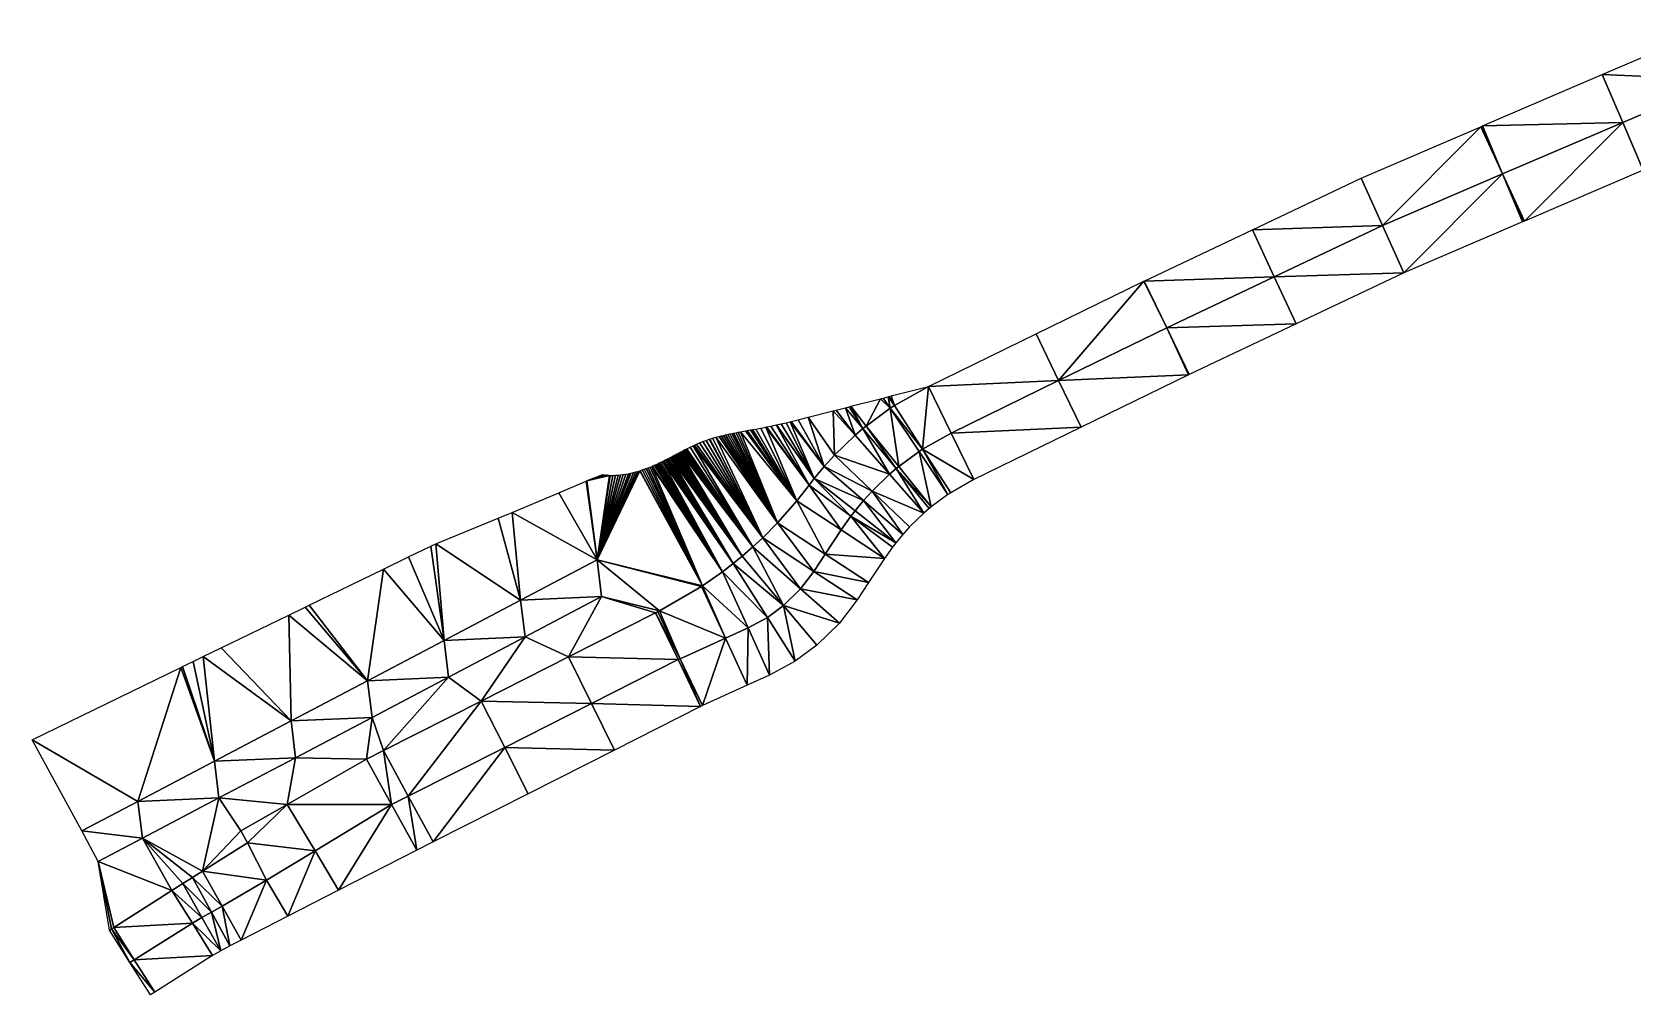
# Model space of a CAD drawing. Header units: millimetres. Extents: x 236046 to 236475, y 140480 to 140633.
# Drawn here: x 236046.35 to 236083.38, y 140585.41 to 140607.68 of the extents above; entities that cross this region are included whole.
import ezdxf

# ---------------------------------------------------------------- set-up
doc = ezdxf.new("R2010")
doc.units = ezdxf.units.MM
doc.layers.add('pas de calque', color=7, linetype='Continuous')

msp = doc.modelspace()

# ---------------------------------------------------------------- linework, layer by layer
at = {"layer": 'pas de calque'}
for points in [[(236085.44, 140606.577, 74.317), (236082.669, 140606.694, 74.295), (236084.966, 140607.68, 74.299), (236085.44, 140606.577, 74.317)], [(236083.142, 140605.591, 74.313), (236079.902, 140605.507, 74.291), (236082.669, 140606.694, 74.295), (236083.142, 140605.591, 74.313)], [(236082.669, 140606.694, 74.295), (236085.44, 140606.577, 74.317), (236083.142, 140605.591, 74.313), (236082.669, 140606.694, 74.295)], [(236085.44, 140606.577, 74.317), (236083.615, 140604.488, 74.331), (236083.142, 140605.591, 74.313), (236085.44, 140606.577, 74.317)], [(236080.363, 140604.399, 74.309), (236079.902, 140605.507, 74.291), (236083.142, 140605.591, 74.313), (236080.363, 140604.399, 74.309)], [(236080.868, 140603.31, 74.327), (236080.363, 140604.399, 74.309), (236083.142, 140605.591, 74.313), (236080.868, 140603.31, 74.327)], [(236080.868, 140603.31, 74.327), (236083.142, 140605.591, 74.313), (236083.615, 140604.488, 74.331), (236080.868, 140603.31, 74.327)], [(236077.584, 140603.206, 74.304), (236077.09, 140604.3, 74.286), (236079.857, 140605.488, 74.291), (236077.584, 140603.206, 74.304)], [(236079.857, 140605.488, 74.291), (236080.363, 140604.399, 74.309), (236077.584, 140603.206, 74.304), (236079.857, 140605.488, 74.291)], [(236079.857, 140605.488, 74.291), (236079.879, 140605.497, 74.291), (236080.363, 140604.399, 74.309), (236079.857, 140605.488, 74.291)], [(236079.879, 140605.497, 74.291), (236079.902, 140605.507, 74.291), (236080.363, 140604.399, 74.309), (236079.879, 140605.497, 74.291)], [(236077.584, 140603.206, 74.304), (236074.576, 140603.108, 74.282), (236077.09, 140604.3, 74.286), (236077.584, 140603.206, 74.304)], [(236080.363, 140604.399, 74.309), (236078.077, 140602.113, 74.322), (236077.584, 140603.206, 74.304), (236080.363, 140604.399, 74.309)], [(236078.077, 140602.113, 74.322), (236080.363, 140604.399, 74.309), (236080.824, 140603.291, 74.327), (236078.077, 140602.113, 74.322)], [(236080.363, 140604.399, 74.309), (236080.868, 140603.31, 74.327), (236080.846, 140603.301, 74.327), (236080.363, 140604.399, 74.309)], [(236080.824, 140603.291, 74.327), (236080.363, 140604.399, 74.309), (236080.846, 140603.301, 74.327), (236080.824, 140603.291, 74.327)], [(236074.576, 140603.108, 74.282), (236075.083, 140602.021, 74.3), (236072.074, 140601.922, 74.278), (236074.576, 140603.108, 74.282)], [(236074.576, 140603.108, 74.282), (236077.584, 140603.206, 74.304), (236075.083, 140602.021, 74.3), (236074.576, 140603.108, 74.282)], [(236078.077, 140602.113, 74.322), (236075.083, 140602.021, 74.3), (236077.584, 140603.206, 74.304), (236078.077, 140602.113, 74.322)], [(236069.573, 140600.701, 74.273), (236072.062, 140601.916, 74.278), (236070.096, 140599.621, 74.291), (236069.573, 140600.701, 74.273)], [(236072.062, 140601.916, 74.278), (236072.594, 140600.84, 74.296), (236070.096, 140599.621, 74.291), (236072.062, 140601.916, 74.278)], [(236072.594, 140600.84, 74.296), (236072.062, 140601.916, 74.278), (236072.074, 140601.922, 74.278), (236072.594, 140600.84, 74.296)], [(236072.594, 140600.84, 74.296), (236072.074, 140601.922, 74.278), (236075.083, 140602.021, 74.3), (236072.594, 140600.84, 74.296)], [(236075.083, 140602.021, 74.3), (236075.59, 140600.933, 74.318), (236072.594, 140600.84, 74.296), (236075.083, 140602.021, 74.3)], [(236075.59, 140600.933, 74.318), (236075.083, 140602.021, 74.3), (236078.077, 140602.113, 74.322), (236075.59, 140600.933, 74.318)], [(236073.102, 140599.753, 74.314), (236070.096, 140599.621, 74.291), (236072.594, 140600.84, 74.296), (236073.102, 140599.753, 74.314)], [(236075.59, 140600.933, 74.318), (236073.114, 140599.759, 74.314), (236072.594, 140600.84, 74.296), (236075.59, 140600.933, 74.318)], [(236073.102, 140599.753, 74.314), (236072.594, 140600.84, 74.296), (236073.114, 140599.759, 74.314), (236073.102, 140599.753, 74.314)], [(236070.096, 140599.621, 74.291), (236067.084, 140599.486, 74.269), (236069.573, 140600.701, 74.273), (236070.096, 140599.621, 74.291)], [(236070.619, 140598.541, 74.309), (236070.096, 140599.621, 74.291), (236073.102, 140599.753, 74.314), (236070.619, 140598.541, 74.309)], [(236066.221, 140599.265, 74.263), (236067.084, 140599.486, 74.269), (236066.298, 140599.043, 74.268), (236066.221, 140599.265, 74.263)], [(236066.948, 140598.035, 74.286), (236066.298, 140599.043, 74.268), (236067.084, 140599.486, 74.269), (236066.948, 140598.035, 74.286)], [(236066.948, 140598.035, 74.286), (236067.084, 140599.486, 74.269), (236067.61, 140598.408, 74.287), (236066.948, 140598.035, 74.286)], [(236067.084, 140599.486, 74.269), (236070.096, 140599.621, 74.291), (236067.61, 140598.408, 74.287), (236067.084, 140599.486, 74.269)], [(236067.61, 140598.408, 74.287), (236070.096, 140599.621, 74.291), (236070.619, 140598.541, 74.309), (236067.61, 140598.408, 74.287)], [(236064.953, 140598.939, 74.252), (236065.393, 140598.359, 74.266), (236064.883, 140598.921, 74.251), (236064.953, 140598.939, 74.252)], [(236065.166, 140598.994, 74.254), (236065.393, 140598.359, 74.266), (236064.953, 140598.939, 74.252), (236065.166, 140598.994, 74.254)], [(236065.254, 140599.016, 74.255), (236065.57, 140598.51, 74.267), (236065.166, 140598.994, 74.254), (236065.254, 140599.016, 74.255)], [(236065.393, 140598.359, 74.266), (236065.166, 140598.994, 74.254), (236065.57, 140598.51, 74.267), (236065.393, 140598.359, 74.266)], [(236065.57, 140598.51, 74.267), (236065.254, 140599.016, 74.255), (236065.289, 140599.025, 74.255), (236065.57, 140598.51, 74.267)], [(236065.974, 140599.201, 74.261), (236065.642, 140598.569, 74.267), (236065.289, 140599.025, 74.255), (236065.974, 140599.201, 74.261)], [(236065.642, 140598.569, 74.267), (236065.57, 140598.51, 74.267), (236065.289, 140599.025, 74.255), (236065.642, 140598.569, 74.267)], [(236065.974, 140599.201, 74.261), (236066.201, 140598.98, 74.268), (236065.642, 140598.569, 74.267), (236065.974, 140599.201, 74.261)], [(236066.201, 140598.98, 74.268), (236066.396, 140597.636, 74.285), (236065.642, 140598.569, 74.267), (236066.201, 140598.98, 74.268)], [(236066.201, 140598.98, 74.268), (236065.974, 140599.201, 74.261), (236066.036, 140599.217, 74.262), (236066.201, 140598.98, 74.268)], [(236066.036, 140599.217, 74.262), (236066.15, 140599.246, 74.263), (236066.201, 140598.98, 74.268), (236066.036, 140599.217, 74.262)], [(236066.171, 140599.252, 74.263), (236066.298, 140599.043, 74.268), (236066.15, 140599.246, 74.263), (236066.171, 140599.252, 74.263)], [(236066.201, 140598.98, 74.268), (236066.15, 140599.246, 74.263), (236066.298, 140599.043, 74.268), (236066.201, 140598.98, 74.268)], [(236066.221, 140599.265, 74.263), (236066.298, 140599.043, 74.268), (236066.171, 140599.252, 74.263), (236066.221, 140599.265, 74.263)], [(236066.201, 140598.98, 74.268), (236066.298, 140599.043, 74.268), (236066.948, 140598.035, 74.286), (236066.201, 140598.98, 74.268)], [(236066.866, 140597.981, 74.286), (236066.201, 140598.98, 74.268), (236066.948, 140598.035, 74.286), (236066.866, 140597.981, 74.286)], [(236066.396, 140597.636, 74.285), (236066.201, 140598.98, 74.268), (236066.866, 140597.981, 74.286), (236066.396, 140597.636, 74.285)], [(236063.442, 140598.57, 74.234), (236064.328, 140597.205, 74.264), (236063.339, 140598.549, 74.233), (236063.442, 140598.57, 74.234)], [(236063.559, 140598.595, 74.236), (236064.328, 140597.205, 74.264), (236063.442, 140598.57, 74.234), (236063.559, 140598.595, 74.236)], [(236063.568, 140598.597, 74.236), (236064.442, 140597.353, 74.264), (236063.559, 140598.595, 74.236), (236063.568, 140598.597, 74.236)], [(236063.559, 140598.595, 74.236), (236064.442, 140597.353, 74.264), (236064.328, 140597.205, 74.264), (236063.559, 140598.595, 74.236)], [(236063.677, 140598.62, 74.237), (236064.442, 140597.353, 74.264), (236063.568, 140598.597, 74.236), (236063.677, 140598.62, 74.237)], [(236063.794, 140598.645, 74.239), (236064.442, 140597.353, 74.264), (236063.677, 140598.62, 74.237), (236063.794, 140598.645, 74.239)], [(236063.794, 140598.645, 74.239), (236063.884, 140598.666, 74.24), (236064.442, 140597.353, 74.264), (236063.794, 140598.645, 74.239)], [(236063.911, 140598.672, 74.24), (236064.676, 140597.636, 74.265), (236063.884, 140598.666, 74.24), (236063.911, 140598.672, 74.24)], [(236063.884, 140598.666, 74.24), (236064.676, 140597.636, 74.265), (236064.442, 140597.353, 74.264), (236063.884, 140598.666, 74.24)], [(236064.069, 140598.712, 74.242), (236064.676, 140597.636, 74.265), (236063.911, 140598.672, 74.24), (236064.069, 140598.712, 74.242)], [(236064.304, 140598.773, 74.245), (236064.676, 140597.636, 74.265), (236064.069, 140598.712, 74.242), (236064.304, 140598.773, 74.245)], [(236064.304, 140598.773, 74.245), (236064.883, 140598.921, 74.251), (236064.91, 140597.894, 74.265), (236064.304, 140598.773, 74.245)], [(236064.676, 140597.636, 74.265), (236064.304, 140598.773, 74.245), (236064.91, 140597.894, 74.265), (236064.676, 140597.636, 74.265)], [(236065.393, 140598.359, 74.266), (236064.91, 140597.894, 74.265), (236064.883, 140598.921, 74.251), (236065.393, 140598.359, 74.266)], [(236065.642, 140598.569, 74.267), (236066.335, 140597.586, 74.285), (236065.57, 140598.51, 74.267), (236065.642, 140598.569, 74.267)], [(236066.335, 140597.586, 74.285), (236065.642, 140598.569, 74.267), (236066.396, 140597.636, 74.285), (236066.335, 140597.586, 74.285)], [(236063.251, 140595.986, 74.259), (236061.791, 140598.179, 74.21), (236061.865, 140598.209, 74.211), (236063.251, 140595.986, 74.259)], [(236061.94, 140598.236, 74.212), (236063.251, 140595.986, 74.259), (236061.865, 140598.209, 74.211), (236061.94, 140598.236, 74.212)], [(236061.94, 140598.236, 74.212), (236062.016, 140598.263, 74.213), (236063.251, 140595.986, 74.259), (236061.94, 140598.236, 74.212)], [(236062.016, 140598.263, 74.213), (236062.029, 140598.267, 74.213), (236063.251, 140595.986, 74.259), (236062.016, 140598.263, 74.213)], [(236062.092, 140598.287, 74.214), (236063.251, 140595.986, 74.259), (236062.029, 140598.267, 74.213), (236062.092, 140598.287, 74.214)], [(236063.251, 140595.986, 74.259), (236062.092, 140598.287, 74.214), (236062.169, 140598.309, 74.215), (236063.251, 140595.986, 74.259)], [(236063.595, 140596.332, 74.261), (236062.169, 140598.309, 74.215), (236062.246, 140598.33, 74.217), (236063.595, 140596.332, 74.261)], [(236063.595, 140596.332, 74.261), (236063.251, 140595.986, 74.259), (236062.169, 140598.309, 74.215), (236063.595, 140596.332, 74.261)], [(236062.246, 140598.33, 74.217), (236062.247, 140598.331, 74.217), (236063.595, 140596.332, 74.261), (236062.246, 140598.33, 74.217)], [(236062.294, 140598.342, 74.217), (236063.595, 140596.332, 74.261), (236062.247, 140598.331, 74.217), (236062.294, 140598.342, 74.217)], [(236063.595, 140596.332, 74.261), (236062.294, 140598.342, 74.217), (236062.343, 140598.353, 74.218), (236063.595, 140596.332, 74.261)], [(236062.343, 140598.353, 74.218), (236062.392, 140598.365, 74.219), (236063.595, 140596.332, 74.261), (236062.343, 140598.353, 74.218)], [(236062.392, 140598.365, 74.219), (236062.441, 140598.375, 74.219), (236063.595, 140596.332, 74.261), (236062.392, 140598.365, 74.219)], [(236063.595, 140596.332, 74.261), (236062.441, 140598.375, 74.219), (236062.49, 140598.386, 74.22), (236063.595, 140596.332, 74.261)], [(236062.538, 140598.396, 74.221), (236063.595, 140596.332, 74.261), (236062.49, 140598.386, 74.22), (236062.538, 140598.396, 74.221)], [(236062.538, 140598.396, 74.221), (236062.578, 140598.405, 74.221), (236063.595, 140596.332, 74.261), (236062.538, 140598.396, 74.221)], [(236062.578, 140598.405, 74.221), (236062.587, 140598.407, 74.222), (236063.595, 140596.332, 74.261), (236062.578, 140598.405, 74.221)], [(236062.636, 140598.416, 74.222), (236063.595, 140596.332, 74.261), (236062.587, 140598.407, 74.222), (236062.636, 140598.416, 74.222)], [(236063.595, 140596.332, 74.261), (236062.636, 140598.416, 74.222), (236062.685, 140598.426, 74.223), (236063.595, 140596.332, 74.261)], [(236063.595, 140596.332, 74.261), (236062.685, 140598.426, 74.223), (236062.735, 140598.435, 74.224), (236063.595, 140596.332, 74.261)], [(236062.74, 140598.436, 74.224), (236063.595, 140596.332, 74.261), (236062.735, 140598.435, 74.224), (236062.74, 140598.436, 74.224)], [(236062.853, 140598.456, 74.226), (236064.041, 140596.838, 74.263), (236062.74, 140598.436, 74.224), (236062.853, 140598.456, 74.226)], [(236064.041, 140596.838, 74.263), (236063.595, 140596.332, 74.261), (236062.74, 140598.436, 74.224), (236064.041, 140596.838, 74.263)], [(236062.894, 140598.464, 74.226), (236064.041, 140596.838, 74.263), (236062.853, 140598.456, 74.226), (236062.894, 140598.464, 74.226)], [(236064.041, 140596.838, 74.263), (236062.894, 140598.464, 74.226), (236062.971, 140598.478, 74.227), (236064.041, 140596.838, 74.263)], [(236063.018, 140598.487, 74.228), (236064.041, 140596.838, 74.263), (236062.971, 140598.478, 74.227), (236063.018, 140598.487, 74.228)], [(236063.018, 140598.487, 74.228), (236063.089, 140598.5, 74.229), (236064.041, 140596.838, 74.263), (236063.018, 140598.487, 74.228)], [(236063.207, 140598.523, 74.231), (236064.041, 140596.838, 74.263), (236063.089, 140598.5, 74.229), (236063.207, 140598.523, 74.231)], [(236063.324, 140598.546, 74.232), (236064.041, 140596.838, 74.263), (236063.207, 140598.523, 74.231), (236063.324, 140598.546, 74.232)], [(236064.328, 140597.205, 74.264), (236063.324, 140598.546, 74.232), (236063.339, 140598.549, 74.233), (236064.328, 140597.205, 74.264)], [(236063.324, 140598.546, 74.232), (236064.328, 140597.205, 74.264), (236064.041, 140596.838, 74.263), (236063.324, 140598.546, 74.232)], [(236066.186, 140597.459, 74.284), (236064.91, 140597.894, 74.265), (236065.393, 140598.359, 74.266), (236066.186, 140597.459, 74.284)], [(236066.186, 140597.459, 74.284), (236065.393, 140598.359, 74.266), (236065.57, 140598.51, 74.267), (236066.186, 140597.459, 74.284)], [(236065.57, 140598.51, 74.267), (236066.335, 140597.586, 74.285), (236066.186, 140597.459, 74.284), (236065.57, 140598.51, 74.267)], [(236068.136, 140597.33, 74.305), (236066.948, 140598.035, 74.286), (236067.61, 140598.408, 74.287), (236068.136, 140597.33, 74.305)], [(236067.61, 140598.408, 74.287), (236070.619, 140598.541, 74.309), (236068.136, 140597.33, 74.305), (236067.61, 140598.408, 74.287)], [(236062.568, 140595.388, 74.255), (236061.04, 140597.804, 74.2), (236061.075, 140597.822, 74.2), (236062.568, 140595.388, 74.255)], [(236062.568, 140595.388, 74.255), (236061.075, 140597.822, 74.2), (236061.111, 140597.841, 74.201), (236062.568, 140595.388, 74.255)], [(236061.146, 140597.859, 74.201), (236062.78, 140595.562, 74.256), (236061.111, 140597.841, 74.201), (236061.146, 140597.859, 74.201)], [(236062.568, 140595.388, 74.255), (236061.111, 140597.841, 74.201), (236062.78, 140595.562, 74.256), (236062.568, 140595.388, 74.255)], [(236062.78, 140595.562, 74.256), (236061.146, 140597.859, 74.201), (236061.147, 140597.86, 74.201), (236062.78, 140595.562, 74.256)], [(236062.78, 140595.562, 74.256), (236061.147, 140597.86, 74.201), (236061.181, 140597.878, 74.202), (236062.78, 140595.562, 74.256)], [(236062.78, 140595.562, 74.256), (236061.181, 140597.878, 74.202), (236061.212, 140597.895, 74.202), (236062.78, 140595.562, 74.256)], [(236062.78, 140595.562, 74.256), (236061.212, 140597.895, 74.202), (236061.217, 140597.897, 74.202), (236062.78, 140595.562, 74.256)], [(236061.217, 140597.897, 74.202), (236061.252, 140597.916, 74.203), (236062.78, 140595.562, 74.256), (236061.217, 140597.897, 74.202)], [(236061.252, 140597.916, 74.203), (236061.287, 140597.935, 74.203), (236062.78, 140595.562, 74.256), (236061.252, 140597.916, 74.203)], [(236062.78, 140595.562, 74.256), (236061.287, 140597.935, 74.203), (236061.323, 140597.953, 74.203), (236062.78, 140595.562, 74.256)], [(236061.323, 140597.953, 74.203), (236061.339, 140597.962, 74.204), (236062.78, 140595.562, 74.256), (236061.323, 140597.953, 74.203)], [(236061.339, 140597.962, 74.204), (236061.358, 140597.972, 74.204), (236063.024, 140595.775, 74.257), (236061.339, 140597.962, 74.204)], [(236061.339, 140597.962, 74.204), (236063.024, 140595.775, 74.257), (236062.78, 140595.562, 74.256), (236061.339, 140597.962, 74.204)], [(236061.358, 140597.972, 74.204), (236061.394, 140597.99, 74.205), (236063.024, 140595.775, 74.257), (236061.358, 140597.972, 74.204)], [(236063.024, 140595.775, 74.257), (236061.394, 140597.99, 74.205), (236061.429, 140598.008, 74.205), (236063.024, 140595.775, 74.257)], [(236061.459, 140598.024, 74.206), (236063.024, 140595.775, 74.257), (236061.429, 140598.008, 74.205), (236061.459, 140598.024, 74.206)], [(236061.465, 140598.027, 74.206), (236063.024, 140595.775, 74.257), (236061.459, 140598.024, 74.206), (236061.465, 140598.027, 74.206)], [(236063.024, 140595.775, 74.257), (236061.465, 140598.027, 74.206), (236061.5, 140598.045, 74.206), (236063.024, 140595.775, 74.257)], [(236063.024, 140595.775, 74.257), (236061.5, 140598.045, 74.206), (236061.572, 140598.081, 74.207), (236063.024, 140595.775, 74.257)], [(236061.644, 140598.115, 74.208), (236063.024, 140595.775, 74.257), (236061.572, 140598.081, 74.207), (236061.644, 140598.115, 74.208)], [(236063.251, 140595.986, 74.259), (236061.644, 140598.115, 74.208), (236061.674, 140598.129, 74.208), (236063.251, 140595.986, 74.259)], [(236063.024, 140595.775, 74.257), (236061.644, 140598.115, 74.208), (236063.251, 140595.986, 74.259), (236063.024, 140595.775, 74.257)], [(236063.251, 140595.986, 74.259), (236061.674, 140598.129, 74.208), (236061.717, 140598.148, 74.209), (236063.251, 140595.986, 74.259)], [(236063.251, 140595.986, 74.259), (236061.717, 140598.148, 74.209), (236061.791, 140598.179, 74.21), (236063.251, 140595.986, 74.259)], [(236065.78, 140597.067, 74.283), (236064.676, 140597.636, 74.265), (236064.91, 140597.894, 74.265), (236065.78, 140597.067, 74.283)], [(236066.186, 140597.459, 74.284), (236065.78, 140597.067, 74.283), (236064.91, 140597.894, 74.265), (236066.186, 140597.459, 74.284)], [(236066.396, 140597.636, 74.285), (236066.866, 140597.981, 74.286), (236067.15, 140596.702, 74.303), (236066.396, 140597.636, 74.285)], [(236067.532, 140596.983, 74.304), (236066.866, 140597.981, 74.286), (236066.948, 140598.035, 74.286), (236067.532, 140596.983, 74.304)], [(236067.532, 140596.983, 74.304), (236067.15, 140596.702, 74.303), (236066.866, 140597.981, 74.286), (236067.532, 140596.983, 74.304)], [(236068.136, 140597.33, 74.305), (236067.599, 140597.026, 74.304), (236066.948, 140598.035, 74.286), (236068.136, 140597.33, 74.305)], [(236067.599, 140597.026, 74.304), (236067.532, 140596.983, 74.304), (236066.948, 140598.035, 74.286), (236067.599, 140597.026, 74.304)], [(236059.528, 140597.444, 74.188), (236059.547, 140597.441, 74.188), (236059.187, 140597.3, 74.186), (236059.528, 140597.444, 74.188)], [(236059.547, 140597.441, 74.188), (236059.567, 140597.438, 74.189), (236059.187, 140597.3, 74.186), (236059.547, 140597.441, 74.188)], [(236060.367, 140597.522, 74.195), (236060.411, 140597.536, 74.196), (236059.422, 140595.475, 74.221), (236060.367, 140597.522, 74.195)], [(236060.411, 140597.536, 74.196), (236061.861, 140594.875, 74.256), (236059.422, 140595.475, 74.221), (236060.411, 140597.536, 74.196)], [(236060.367, 140597.522, 74.195), (236059.422, 140595.475, 74.221), (236060.319, 140597.508, 74.195), (236060.367, 140597.522, 74.195)], [(236060.319, 140597.508, 74.195), (236059.422, 140595.475, 74.221), (236060.261, 140597.493, 74.195), (236060.319, 140597.508, 74.195)], [(236060.203, 140597.48, 74.194), (236060.261, 140597.493, 74.195), (236059.422, 140595.475, 74.221), (236060.203, 140597.48, 74.194)], [(236060.203, 140597.48, 74.194), (236059.422, 140595.475, 74.221), (236060.171, 140597.474, 74.194), (236060.203, 140597.48, 74.194)], [(236060.171, 140597.474, 74.194), (236059.422, 140595.475, 74.221), (236060.144, 140597.468, 74.194), (236060.171, 140597.474, 74.194)], [(236060.085, 140597.458, 74.194), (236060.144, 140597.468, 74.194), (236059.422, 140595.475, 74.221), (236060.085, 140597.458, 74.194)], [(236060.085, 140597.458, 74.194), (236059.422, 140595.475, 74.221), (236060.026, 140597.449, 74.193), (236060.085, 140597.458, 74.194)], [(236059.422, 140595.475, 74.221), (236059.966, 140597.442, 74.193), (236060.026, 140597.449, 74.193), (236059.422, 140595.475, 74.221)], [(236059.906, 140597.436, 74.192), (236059.966, 140597.442, 74.193), (236059.422, 140595.475, 74.221), (236059.906, 140597.436, 74.192)], [(236060.411, 140597.536, 74.196), (236060.415, 140597.537, 74.196), (236061.861, 140594.875, 74.256), (236060.411, 140597.536, 74.196)], [(236061.861, 140594.875, 74.256), (236060.415, 140597.537, 74.196), (236060.463, 140597.553, 74.196), (236061.861, 140594.875, 74.256)], [(236060.51, 140597.569, 74.196), (236061.861, 140594.875, 74.256), (236060.463, 140597.553, 74.196), (236060.51, 140597.569, 74.196)], [(236061.861, 140594.875, 74.256), (236060.51, 140597.569, 74.196), (236060.557, 140597.586, 74.196), (236061.861, 140594.875, 74.256)], [(236060.564, 140597.589, 74.196), (236061.861, 140594.875, 74.256), (236060.557, 140597.586, 74.196), (236060.564, 140597.589, 74.196)], [(236061.861, 140594.875, 74.256), (236060.564, 140597.589, 74.196), (236060.604, 140597.604, 74.196), (236061.861, 140594.875, 74.256)], [(236061.861, 140594.875, 74.256), (236060.604, 140597.604, 74.196), (236060.65, 140597.622, 74.197), (236061.861, 140594.875, 74.256)], [(236060.688, 140597.637, 74.197), (236061.861, 140594.875, 74.256), (236060.65, 140597.622, 74.197), (236060.688, 140597.637, 74.197)], [(236062.323, 140595.199, 74.255), (236060.688, 140597.637, 74.197), (236060.696, 140597.641, 74.197), (236062.323, 140595.199, 74.255)], [(236062.323, 140595.199, 74.255), (236061.861, 140594.875, 74.256), (236060.688, 140597.637, 74.197), (236062.323, 140595.199, 74.255)], [(236062.323, 140595.199, 74.255), (236060.696, 140597.641, 74.197), (236060.742, 140597.661, 74.197), (236062.323, 140595.199, 74.255)], [(236060.755, 140597.666, 74.197), (236062.323, 140595.199, 74.255), (236060.742, 140597.661, 74.197), (236060.755, 140597.666, 74.197)], [(236062.323, 140595.199, 74.255), (236060.755, 140597.666, 74.197), (236060.788, 140597.681, 74.197), (236062.323, 140595.199, 74.255)], [(236062.323, 140595.199, 74.255), (236060.788, 140597.681, 74.197), (236060.823, 140597.697, 74.198), (236062.323, 140595.199, 74.255)], [(236060.823, 140597.697, 74.198), (236060.824, 140597.698, 74.198), (236062.323, 140595.199, 74.255), (236060.823, 140597.697, 74.198)], [(236062.323, 140595.199, 74.255), (236060.824, 140597.698, 74.198), (236060.86, 140597.715, 74.198), (236062.323, 140595.199, 74.255)], [(236062.323, 140595.199, 74.255), (236060.86, 140597.715, 74.198), (236060.896, 140597.733, 74.198), (236062.323, 140595.199, 74.255)], [(236060.931, 140597.749, 74.199), (236062.323, 140595.199, 74.255), (236060.896, 140597.733, 74.198), (236060.931, 140597.749, 74.199)], [(236062.568, 140595.388, 74.255), (236060.931, 140597.749, 74.199), (236060.932, 140597.75, 74.199), (236062.568, 140595.388, 74.255)], [(236060.931, 140597.749, 74.199), (236062.568, 140595.388, 74.255), (236062.323, 140595.199, 74.255), (236060.931, 140597.749, 74.199)], [(236060.968, 140597.768, 74.199), (236062.568, 140595.388, 74.255), (236060.932, 140597.75, 74.199), (236060.968, 140597.768, 74.199)], [(236062.568, 140595.388, 74.255), (236060.968, 140597.768, 74.199), (236061.004, 140597.786, 74.2), (236062.568, 140595.388, 74.255)], [(236061.019, 140597.793, 74.2), (236062.568, 140595.388, 74.255), (236061.004, 140597.786, 74.2), (236061.019, 140597.793, 74.2)], [(236061.019, 140597.793, 74.2), (236061.04, 140597.804, 74.2), (236062.568, 140595.388, 74.255), (236061.019, 140597.793, 74.2)], [(236064.442, 140597.353, 74.264), (236064.676, 140597.636, 74.265), (236065.582, 140596.85, 74.283), (236064.442, 140597.353, 74.264)], [(236065.582, 140596.85, 74.283), (236064.676, 140597.636, 74.265), (236065.78, 140597.067, 74.283), (236065.582, 140596.85, 74.283)], [(236066.186, 140597.459, 74.284), (236066.98, 140596.558, 74.302), (236065.78, 140597.067, 74.283), (236066.186, 140597.459, 74.284)], [(236066.335, 140597.586, 74.285), (236066.98, 140596.558, 74.302), (236066.186, 140597.459, 74.284), (236066.335, 140597.586, 74.285)], [(236067.15, 140596.702, 74.303), (236066.335, 140597.586, 74.285), (236066.396, 140597.636, 74.285), (236067.15, 140596.702, 74.303)], [(236067.101, 140596.662, 74.303), (236066.335, 140597.586, 74.285), (236067.15, 140596.702, 74.303), (236067.101, 140596.662, 74.303)], [(236066.98, 140596.558, 74.302), (236066.335, 140597.586, 74.285), (236067.101, 140596.662, 74.303), (236066.98, 140596.558, 74.302)], [(236058.539, 140597.028, 74.182), (236059.171, 140597.294, 74.186), (236059.422, 140595.475, 74.221), (236058.539, 140597.028, 74.182)], [(236059.422, 140595.475, 74.221), (236059.171, 140597.294, 74.186), (236059.187, 140597.3, 74.186), (236059.422, 140595.475, 74.221)], [(236059.567, 140597.438, 74.189), (236059.587, 140597.436, 74.189), (236059.187, 140597.3, 74.186), (236059.567, 140597.438, 74.189)], [(236059.587, 140597.436, 74.189), (236059.607, 140597.434, 74.189), (236059.187, 140597.3, 74.186), (236059.587, 140597.436, 74.189)], [(236059.187, 140597.3, 74.186), (236059.607, 140597.434, 74.189), (236059.627, 140597.432, 74.189), (236059.187, 140597.3, 74.186)], [(236059.627, 140597.432, 74.189), (236059.647, 140597.431, 74.19), (236059.187, 140597.3, 74.186), (236059.627, 140597.432, 74.189)], [(236059.647, 140597.431, 74.19), (236059.667, 140597.43, 74.19), (236059.187, 140597.3, 74.186), (236059.647, 140597.431, 74.19)], [(236059.687, 140597.429, 74.19), (236059.187, 140597.3, 74.186), (236059.667, 140597.43, 74.19), (236059.687, 140597.429, 74.19)], [(236059.187, 140597.3, 74.186), (236059.687, 140597.429, 74.19), (236059.707, 140597.428, 74.19), (236059.187, 140597.3, 74.186)], [(236059.422, 140595.475, 74.221), (236059.187, 140597.3, 74.186), (236059.707, 140597.428, 74.19), (236059.422, 140595.475, 74.221)], [(236059.422, 140595.475, 74.221), (236059.847, 140597.432, 74.192), (236059.906, 140597.436, 74.192), (236059.422, 140595.475, 74.221)], [(236059.787, 140597.429, 74.191), (236059.847, 140597.432, 74.192), (236059.422, 140595.475, 74.221), (236059.787, 140597.429, 74.191)], [(236059.787, 140597.429, 74.191), (236059.422, 140595.475, 74.221), (236059.727, 140597.428, 74.19), (236059.787, 140597.429, 74.191)], [(236059.707, 140597.428, 74.19), (236059.724, 140597.428, 74.19), (236059.422, 140595.475, 74.221), (236059.707, 140597.428, 74.19)], [(236059.724, 140597.428, 74.19), (236059.727, 140597.428, 74.19), (236059.422, 140595.475, 74.221), (236059.724, 140597.428, 74.19)], [(236065.065, 140596.166, 74.282), (236064.041, 140596.838, 74.263), (236064.328, 140597.205, 74.264), (236065.065, 140596.166, 74.282)], [(236065.29, 140596.487, 74.282), (236064.328, 140597.205, 74.264), (236064.442, 140597.353, 74.264), (236065.29, 140596.487, 74.282)], [(236065.29, 140596.487, 74.282), (236065.065, 140596.166, 74.282), (236064.328, 140597.205, 74.264), (236065.29, 140596.487, 74.282)], [(236064.442, 140597.353, 74.264), (236065.582, 140596.85, 74.283), (236065.386, 140596.612, 74.282), (236064.442, 140597.353, 74.264)], [(236064.442, 140597.353, 74.264), (236065.386, 140596.612, 74.282), (236065.29, 140596.487, 74.282), (236064.442, 140597.353, 74.264)], [(236058.539, 140597.028, 74.182), (236059.422, 140595.475, 74.221), (236057.454, 140596.571, 74.176), (236058.539, 140597.028, 74.182)], [(236064.699, 140595.607, 74.281), (236063.595, 140596.332, 74.261), (236064.041, 140596.838, 74.263), (236064.699, 140595.607, 74.281)], [(236064.041, 140596.838, 74.263), (236065.065, 140596.166, 74.282), (236064.699, 140595.607, 74.281), (236064.041, 140596.838, 74.263)], [(236065.386, 140596.612, 74.282), (236065.582, 140596.85, 74.283), (236066.329, 140595.87, 74.3), (236065.386, 140596.612, 74.282)], [(236065.582, 140596.85, 74.283), (236065.78, 140597.067, 74.283), (236066.489, 140596.064, 74.301), (236065.582, 140596.85, 74.283)], [(236066.329, 140595.87, 74.3), (236065.582, 140596.85, 74.283), (236066.489, 140596.064, 74.301), (236066.329, 140595.87, 74.3)], [(236066.649, 140596.24, 74.301), (236065.78, 140597.067, 74.283), (236066.98, 140596.558, 74.302), (236066.649, 140596.24, 74.301)], [(236066.489, 140596.064, 74.301), (236065.78, 140597.067, 74.283), (236066.649, 140596.24, 74.301), (236066.489, 140596.064, 74.301)], [(236057.652, 140594.543, 74.211), (236055.689, 140595.849, 74.165), (236057.134, 140596.44, 74.174), (236057.652, 140594.543, 74.211)], [(236057.134, 140596.44, 74.174), (236057.454, 140596.571, 74.176), (236057.652, 140594.543, 74.211), (236057.134, 140596.44, 74.174)], [(236057.454, 140596.571, 74.176), (236059.422, 140595.475, 74.221), (236057.652, 140594.543, 74.211), (236057.454, 140596.571, 74.176)], [(236063.595, 140596.332, 74.261), (236064.436, 140595.207, 74.28), (236063.251, 140595.986, 74.259), (236063.595, 140596.332, 74.261)], [(236064.699, 140595.607, 74.281), (236064.436, 140595.207, 74.28), (236063.595, 140596.332, 74.261), (236064.699, 140595.607, 74.281)], [(236066.069, 140595.508, 74.3), (236065.065, 140596.166, 74.282), (236065.29, 140596.487, 74.282), (236066.069, 140595.508, 74.3)], [(236065.29, 140596.487, 74.282), (236065.386, 140596.612, 74.282), (236066.329, 140595.87, 74.3), (236065.29, 140596.487, 74.282)], [(236066.251, 140595.768, 74.3), (236065.29, 140596.487, 74.282), (236066.329, 140595.87, 74.3), (236066.251, 140595.768, 74.3)], [(236066.069, 140595.508, 74.3), (236065.29, 140596.487, 74.282), (236066.251, 140595.768, 74.3), (236066.069, 140595.508, 74.3)], [(236063.251, 140595.986, 74.259), (236064.129, 140594.803, 74.279), (236063.024, 140595.775, 74.257), (236063.251, 140595.986, 74.259)], [(236063.251, 140595.986, 74.259), (236064.436, 140595.207, 74.28), (236064.129, 140594.803, 74.279), (236063.251, 140595.986, 74.259)], [(236066.069, 140595.508, 74.3), (236064.699, 140595.607, 74.281), (236065.065, 140596.166, 74.282), (236066.069, 140595.508, 74.3)], [(236055.057, 140595.542, 74.161), (236055.575, 140595.793, 74.164), (236055.882, 140593.612, 74.201), (236055.057, 140595.542, 74.161)], [(236055.689, 140595.849, 74.165), (236055.882, 140593.612, 74.201), (236055.575, 140595.793, 74.164), (236055.689, 140595.849, 74.165)], [(236055.882, 140593.612, 74.201), (236055.689, 140595.849, 74.165), (236057.652, 140594.543, 74.211), (236055.882, 140593.612, 74.201)], [(236063.736, 140594.42, 74.278), (236062.78, 140595.562, 74.256), (236063.024, 140595.775, 74.257), (236063.736, 140594.42, 74.278)], [(236064.129, 140594.803, 74.279), (236063.736, 140594.42, 74.278), (236063.024, 140595.775, 74.257), (236064.129, 140594.803, 74.279)], [(236064.699, 140595.607, 74.281), (236065.701, 140594.948, 74.299), (236064.436, 140595.207, 74.28), (236064.699, 140595.607, 74.281)], [(236066.069, 140595.508, 74.3), (236065.701, 140594.948, 74.299), (236064.699, 140595.607, 74.281), (236066.069, 140595.508, 74.3)], [(236054.483, 140595.263, 74.157), (236054.112, 140592.681, 74.191), (236052.765, 140594.43, 74.147), (236054.483, 140595.263, 74.157)], [(236054.112, 140592.681, 74.191), (236054.483, 140595.263, 74.157), (236055.882, 140593.612, 74.201), (236054.112, 140592.681, 74.191)], [(236055.882, 140593.612, 74.201), (236054.483, 140595.263, 74.157), (236055.057, 140595.542, 74.161), (236055.882, 140593.612, 74.201)], [(236059.526, 140594.625, 74.237), (236057.652, 140594.543, 74.211), (236059.422, 140595.475, 74.221), (236059.526, 140594.625, 74.237)], [(236061.837, 140594.858, 74.256), (236059.422, 140595.475, 74.221), (236061.861, 140594.875, 74.256), (236061.837, 140594.858, 74.256)], [(236061.837, 140594.858, 74.256), (236060.863, 140594.297, 74.256), (236059.422, 140595.475, 74.221), (236061.837, 140594.858, 74.256)], [(236059.526, 140594.625, 74.237), (236059.422, 140595.475, 74.221), (236060.863, 140594.297, 74.256), (236059.526, 140594.625, 74.237)], [(236062.323, 140595.199, 74.255), (236062.568, 140595.388, 74.255), (236063.36, 140594.145, 74.277), (236062.323, 140595.199, 74.255)], [(236063.736, 140594.42, 74.278), (236062.568, 140595.388, 74.255), (236062.78, 140595.562, 74.256), (236063.736, 140594.42, 74.278)], [(236062.568, 140595.388, 74.255), (236063.736, 140594.42, 74.278), (236063.36, 140594.145, 74.277), (236062.568, 140595.388, 74.255)], [(236061.837, 140594.858, 74.256), (236062.39, 140593.665, 74.276), (236060.863, 140594.297, 74.256), (236061.837, 140594.858, 74.256)], [(236062.39, 140593.665, 74.276), (236061.837, 140594.858, 74.256), (236061.861, 140594.875, 74.256), (236062.39, 140593.665, 74.276)], [(236062.914, 140593.903, 74.277), (236061.861, 140594.875, 74.256), (236062.323, 140595.199, 74.255), (236062.914, 140593.903, 74.277)], [(236062.39, 140593.665, 74.276), (236061.861, 140594.875, 74.256), (236062.914, 140593.903, 74.277), (236062.39, 140593.665, 74.276)], [(236062.914, 140593.903, 74.277), (236062.323, 140595.199, 74.255), (236063.36, 140594.145, 74.277), (236062.914, 140593.903, 74.277)], [(236064.436, 140595.207, 74.28), (236065.439, 140594.547, 74.298), (236064.129, 140594.803, 74.279), (236064.436, 140595.207, 74.28)], [(236064.436, 140595.207, 74.28), (236065.701, 140594.948, 74.299), (236065.439, 140594.547, 74.298), (236064.436, 140595.207, 74.28)], [(236055.882, 140593.612, 74.201), (236057.652, 140594.543, 74.211), (236057.756, 140593.694, 74.227), (236055.882, 140593.612, 74.201)], [(236057.756, 140593.694, 74.227), (236057.652, 140594.543, 74.211), (236059.526, 140594.625, 74.237), (236057.756, 140593.694, 74.227)], [(236058.759, 140593.23, 74.252), (236057.756, 140593.694, 74.227), (236059.526, 140594.625, 74.237), (236058.759, 140593.23, 74.252)], [(236058.759, 140593.23, 74.252), (236059.526, 140594.625, 74.237), (236060.775, 140594.25, 74.256), (236058.759, 140593.23, 74.252)], [(236059.526, 140594.625, 74.237), (236060.863, 140594.297, 74.256), (236060.775, 140594.25, 74.256), (236059.526, 140594.625, 74.237)], [(236064.129, 140594.803, 74.279), (236065.03, 140594.011, 74.297), (236063.736, 140594.42, 74.278), (236064.129, 140594.803, 74.279)], [(236064.129, 140594.803, 74.279), (236065.439, 140594.547, 74.298), (236065.03, 140594.011, 74.297), (236064.129, 140594.803, 74.279)], [(236052.29, 140594.199, 74.144), (236052.342, 140591.75, 74.182), (236050.73, 140593.442, 74.134), (236052.29, 140594.199, 74.144)], [(236054.112, 140592.681, 74.191), (236052.29, 140594.199, 74.144), (236052.669, 140594.383, 74.146), (236054.112, 140592.681, 74.191)], [(236052.342, 140591.75, 74.182), (236052.29, 140594.199, 74.144), (236054.112, 140592.681, 74.191), (236052.342, 140591.75, 74.182)], [(236052.669, 140594.383, 74.146), (236052.765, 140594.43, 74.147), (236054.112, 140592.681, 74.191), (236052.669, 140594.383, 74.146)], [(236060.775, 140594.25, 74.256), (236061.294, 140593.168, 74.274), (236058.759, 140593.23, 74.252), (236060.775, 140594.25, 74.256)], [(236060.775, 140594.25, 74.256), (236060.863, 140594.297, 74.256), (236060.823, 140594.274, 74.256), (236060.775, 140594.25, 74.256)], [(236060.775, 140594.25, 74.256), (236060.823, 140594.274, 74.256), (236061.342, 140593.189, 74.274), (236060.775, 140594.25, 74.256)], [(236061.294, 140593.168, 74.274), (236060.775, 140594.25, 74.256), (236061.342, 140593.189, 74.274), (236061.294, 140593.168, 74.274)], [(236061.342, 140593.189, 74.274), (236060.823, 140594.274, 74.256), (236060.863, 140594.297, 74.256), (236061.342, 140593.189, 74.274)], [(236062.39, 140593.665, 74.276), (236061.342, 140593.189, 74.274), (236060.863, 140594.297, 74.256), (236062.39, 140593.665, 74.276)], [(236062.914, 140593.903, 74.277), (236063.36, 140594.145, 74.277), (236063.412, 140592.811, 74.295), (236062.914, 140593.903, 74.277)], [(236063.736, 140594.42, 74.278), (236064.005, 140593.133, 74.295), (236063.36, 140594.145, 74.277), (236063.736, 140594.42, 74.278)], [(236063.412, 140592.811, 74.295), (236063.36, 140594.145, 74.277), (236064.005, 140593.133, 74.295), (236063.412, 140592.811, 74.295)], [(236063.736, 140594.42, 74.278), (236065.03, 140594.011, 74.297), (236064.506, 140593.5, 74.296), (236063.736, 140594.42, 74.278)], [(236064.005, 140593.133, 74.295), (236063.736, 140594.42, 74.278), (236064.506, 140593.5, 74.296), (236064.005, 140593.133, 74.295)], [(236062.39, 140593.665, 74.276), (236062.914, 140593.903, 74.277), (236062.895, 140592.576, 74.294), (236062.39, 140593.665, 74.276)], [(236062.895, 140592.576, 74.294), (236062.914, 140593.903, 74.277), (236063.412, 140592.811, 74.295), (236062.895, 140592.576, 74.294)], [(236050.73, 140593.442, 74.134), (236052.342, 140591.75, 74.182), (236050.31, 140593.238, 74.131), (236050.73, 140593.442, 74.134)], [(236055.882, 140593.612, 74.201), (236055.986, 140592.763, 74.217), (236054.112, 140592.681, 74.191), (236055.882, 140593.612, 74.201)], [(236055.986, 140592.763, 74.217), (236055.882, 140593.612, 74.201), (236057.756, 140593.694, 74.227), (236055.986, 140592.763, 74.217)], [(236055.986, 140592.763, 74.217), (236057.756, 140593.694, 74.227), (236056.743, 140592.209, 74.249), (236055.986, 140592.763, 74.217)], [(236058.759, 140593.23, 74.252), (236056.743, 140592.209, 74.249), (236057.756, 140593.694, 74.227), (236058.759, 140593.23, 74.252)], [(236062.39, 140593.665, 74.276), (236061.861, 140592.107, 74.292), (236061.342, 140593.189, 74.274), (236062.39, 140593.665, 74.276)], [(236062.39, 140593.665, 74.276), (236062.895, 140592.576, 74.294), (236061.861, 140592.107, 74.292), (236062.39, 140593.665, 74.276)], [(236050.572, 140590.819, 74.172), (236049.793, 140592.987, 74.128), (236049.836, 140593.008, 74.128), (236050.572, 140590.819, 74.172)], [(236050.572, 140590.819, 74.172), (236049.836, 140593.008, 74.128), (236050.076, 140593.124, 74.13), (236050.572, 140590.819, 74.172)], [(236050.076, 140593.124, 74.13), (236050.31, 140593.238, 74.131), (236050.572, 140590.819, 74.172), (236050.076, 140593.124, 74.13)], [(236050.572, 140590.819, 74.172), (236050.31, 140593.238, 74.131), (236052.342, 140591.75, 74.182), (236050.572, 140590.819, 74.172)], [(236058.759, 140593.23, 74.252), (236059.289, 140592.153, 74.27), (236056.743, 140592.209, 74.249), (236058.759, 140593.23, 74.252)], [(236059.289, 140592.153, 74.27), (236058.759, 140593.23, 74.252), (236061.294, 140593.168, 74.274), (236059.289, 140592.153, 74.27)], [(236061.294, 140593.168, 74.274), (236061.813, 140592.085, 74.292), (236059.289, 140592.153, 74.27), (236061.294, 140593.168, 74.274)], [(236061.294, 140593.168, 74.274), (236061.342, 140593.189, 74.274), (236061.813, 140592.085, 74.292), (236061.294, 140593.168, 74.274)], [(236061.861, 140592.107, 74.292), (236061.813, 140592.085, 74.292), (236061.342, 140593.189, 74.274), (236061.861, 140592.107, 74.292)], [(236046.352, 140591.317, 74.107), (236049.793, 140592.987, 74.128), (236048.802, 140589.888, 74.162), (236046.352, 140591.317, 74.107)], [(236049.793, 140592.987, 74.128), (236050.572, 140590.819, 74.172), (236048.802, 140589.888, 74.162), (236049.793, 140592.987, 74.128)], [(236054.112, 140592.681, 74.191), (236054.216, 140591.832, 74.207), (236052.342, 140591.75, 74.182), (236054.112, 140592.681, 74.191)], [(236054.112, 140592.681, 74.191), (236055.986, 140592.763, 74.217), (236054.216, 140591.832, 74.207), (236054.112, 140592.681, 74.191)], [(236054.478, 140591.064, 74.245), (236054.216, 140591.832, 74.207), (236055.986, 140592.763, 74.217), (236054.478, 140591.064, 74.245)], [(236056.743, 140592.209, 74.249), (236054.478, 140591.064, 74.245), (236055.986, 140592.763, 74.217), (236056.743, 140592.209, 74.249)], [(236055.054, 140590.01, 74.263), (236054.478, 140591.064, 74.245), (236056.743, 140592.209, 74.249), (236055.054, 140590.01, 74.263)], [(236056.743, 140592.209, 74.249), (236057.284, 140591.139, 74.267), (236055.054, 140590.01, 74.263), (236056.743, 140592.209, 74.249)], [(236059.289, 140592.153, 74.27), (236057.284, 140591.139, 74.267), (236056.743, 140592.209, 74.249), (236059.289, 140592.153, 74.27)], [(236057.284, 140591.139, 74.267), (236059.289, 140592.153, 74.27), (236059.82, 140591.077, 74.288), (236057.284, 140591.139, 74.267)], [(236059.289, 140592.153, 74.27), (236061.813, 140592.085, 74.292), (236059.82, 140591.077, 74.288), (236059.289, 140592.153, 74.27)], [(236050.572, 140590.819, 74.172), (236052.342, 140591.75, 74.182), (236052.446, 140590.901, 74.197), (236050.572, 140590.819, 74.172)], [(236052.446, 140590.901, 74.197), (236052.342, 140591.75, 74.182), (236054.216, 140591.832, 74.207), (236052.446, 140590.901, 74.197)], [(236054.088, 140590.864, 74.244), (236052.446, 140590.901, 74.197), (236054.216, 140591.832, 74.207), (236054.088, 140590.864, 74.244)], [(236054.088, 140590.864, 74.244), (236054.216, 140591.832, 74.207), (236054.478, 140591.064, 74.245), (236054.088, 140590.864, 74.244)], [(236047.508, 140589.207, 74.155), (236046.352, 140591.317, 74.107), (236048.802, 140589.888, 74.162), (236047.508, 140589.207, 74.155)], [(236048.802, 140589.888, 74.162), (236050.572, 140590.819, 74.172), (236050.676, 140589.969, 74.187), (236048.802, 140589.888, 74.162)], [(236050.572, 140590.819, 74.172), (236052.446, 140590.901, 74.197), (236050.676, 140589.969, 74.187), (236050.572, 140590.819, 74.172)], [(236052.25, 140589.821, 74.24), (236050.676, 140589.969, 74.187), (236052.446, 140590.901, 74.197), (236052.25, 140589.821, 74.24)], [(236052.446, 140590.901, 74.197), (236054.088, 140590.864, 74.244), (236052.25, 140589.821, 74.24), (236052.446, 140590.901, 74.197)], [(236052.25, 140589.821, 74.24), (236054.088, 140590.864, 74.244), (236054.669, 140589.815, 74.262), (236052.25, 140589.821, 74.24)], [(236054.478, 140591.064, 74.245), (236054.669, 140589.815, 74.262), (236054.088, 140590.864, 74.244), (236054.478, 140591.064, 74.245)], [(236055.054, 140590.01, 74.263), (236054.669, 140589.815, 74.262), (236054.478, 140591.064, 74.245), (236055.054, 140590.01, 74.263)], [(236057.284, 140591.139, 74.267), (236055.629, 140588.956, 74.281), (236055.054, 140590.01, 74.263), (236057.284, 140591.139, 74.267)], [(236055.629, 140588.956, 74.281), (236057.284, 140591.139, 74.267), (236057.826, 140590.068, 74.285), (236055.629, 140588.956, 74.281)], [(236057.826, 140590.068, 74.285), (236057.284, 140591.139, 74.267), (236059.82, 140591.077, 74.288), (236057.826, 140590.068, 74.285)], [(236047.508, 140589.207, 74.155), (236048.802, 140589.888, 74.162), (236048.906, 140589.038, 74.177), (236047.508, 140589.207, 74.155)], [(236050.676, 140589.969, 74.187), (236048.906, 140589.038, 74.177), (236048.802, 140589.888, 74.162), (236050.676, 140589.969, 74.187)], [(236050.297, 140588.278, 74.262), (236048.906, 140589.038, 74.177), (236050.676, 140589.969, 74.187), (236050.297, 140588.278, 74.262)], [(236050.676, 140589.969, 74.187), (236051.178, 140589.212, 74.236), (236050.297, 140588.278, 74.262), (236050.676, 140589.969, 74.187)], [(236051.178, 140589.212, 74.236), (236050.676, 140589.969, 74.187), (236052.25, 140589.821, 74.24), (236051.178, 140589.212, 74.236)], [(236051.332, 140588.931, 74.235), (236051.178, 140589.212, 74.236), (236052.25, 140589.821, 74.24), (236051.332, 140588.931, 74.235)], [(236052.897, 140588.747, 74.259), (236051.332, 140588.931, 74.235), (236052.25, 140589.821, 74.24), (236052.897, 140588.747, 74.259)], [(236052.897, 140588.747, 74.259), (236052.25, 140589.821, 74.24), (236054.669, 140589.815, 74.262), (236052.897, 140588.747, 74.259)], [(236054.669, 140589.815, 74.262), (236053.444, 140587.839, 74.275), (236052.897, 140588.747, 74.259), (236054.669, 140589.815, 74.262)], [(236054.669, 140589.815, 74.262), (236055.25, 140588.765, 74.28), (236053.444, 140587.839, 74.275), (236054.669, 140589.815, 74.262)], [(236055.054, 140590.01, 74.263), (236055.25, 140588.765, 74.28), (236054.669, 140589.815, 74.262), (236055.054, 140590.01, 74.263)], [(236055.054, 140590.01, 74.263), (236055.629, 140588.956, 74.281), (236055.25, 140588.765, 74.28), (236055.054, 140590.01, 74.263)], [(236048.906, 140589.038, 74.177), (236047.879, 140588.498, 74.171), (236047.508, 140589.207, 74.155), (236048.906, 140589.038, 74.177)], [(236047.879, 140588.498, 74.171), (236048.906, 140589.038, 74.177), (236049.586, 140587.829, 74.28), (236047.879, 140588.498, 74.171)], [(236049.586, 140587.829, 74.28), (236048.906, 140589.038, 74.177), (236049.838, 140587.988, 74.274), (236049.586, 140587.829, 74.28)], [(236048.906, 140589.038, 74.177), (236050.063, 140588.13, 74.268), (236049.838, 140587.988, 74.274), (236048.906, 140589.038, 74.177)], [(236048.906, 140589.038, 74.177), (236050.297, 140588.278, 74.262), (236050.063, 140588.13, 74.268), (236048.906, 140589.038, 74.177)], [(236051.178, 140589.212, 74.236), (236051.332, 140588.931, 74.235), (236050.297, 140588.278, 74.262), (236051.178, 140589.212, 74.236)], [(236051.773, 140588.07, 74.257), (236050.297, 140588.278, 74.262), (236051.332, 140588.931, 74.235), (236051.773, 140588.07, 74.257)], [(236052.897, 140588.747, 74.259), (236051.773, 140588.07, 74.257), (236051.332, 140588.931, 74.235), (236052.897, 140588.747, 74.259)], [(236051.773, 140588.07, 74.257), (236052.897, 140588.747, 74.259), (236052.268, 140587.237, 74.272), (236051.773, 140588.07, 74.257)], [(236052.268, 140587.237, 74.272), (236052.897, 140588.747, 74.259), (236053.444, 140587.839, 74.275), (236052.268, 140587.237, 74.272)], [(236048.187, 140586.943, 74.316), (236048.142, 140586.914, 74.318), (236047.879, 140588.498, 74.171), (236048.187, 140586.943, 74.316)], [(236048.241, 140586.977, 74.315), (236048.187, 140586.943, 74.316), (236047.879, 140588.498, 74.171), (236048.241, 140586.977, 74.315)], [(236048.241, 140586.977, 74.315), (236047.879, 140588.498, 74.171), (236049.586, 140587.829, 74.28), (236048.241, 140586.977, 74.315)], [(236050.063, 140588.13, 74.268), (236050.297, 140588.278, 74.262), (236050.748, 140587.47, 74.281), (236050.063, 140588.13, 74.268)], [(236050.748, 140587.47, 74.281), (236050.297, 140588.278, 74.262), (236051.773, 140588.07, 74.257), (236050.748, 140587.47, 74.281)], [(236050.06, 140587.075, 74.297), (236048.241, 140586.977, 74.315), (236049.586, 140587.829, 74.28), (236050.06, 140587.075, 74.297)], [(236049.838, 140587.988, 74.274), (236050.281, 140587.207, 74.292), (236049.586, 140587.829, 74.28), (236049.838, 140587.988, 74.274)], [(236050.06, 140587.075, 74.297), (236049.586, 140587.829, 74.28), (236050.281, 140587.207, 74.292), (236050.06, 140587.075, 74.297)], [(236050.504, 140587.328, 74.287), (236049.838, 140587.988, 74.274), (236050.063, 140588.13, 74.268), (236050.504, 140587.328, 74.287)], [(236050.281, 140587.207, 74.292), (236049.838, 140587.988, 74.274), (236050.504, 140587.328, 74.287), (236050.281, 140587.207, 74.292)], [(236050.063, 140588.13, 74.268), (236050.748, 140587.47, 74.281), (236050.504, 140587.328, 74.287), (236050.063, 140588.13, 74.268)], [(236050.748, 140587.47, 74.281), (236051.773, 140588.07, 74.257), (236051.187, 140586.683, 74.296), (236050.748, 140587.47, 74.281)], [(236051.773, 140588.07, 74.257), (236052.268, 140587.237, 74.272), (236051.187, 140586.683, 74.296), (236051.773, 140588.07, 74.257)], [(236050.748, 140587.47, 74.281), (236050.931, 140586.552, 74.302), (236050.504, 140587.328, 74.287), (236050.748, 140587.47, 74.281)], [(236050.748, 140587.47, 74.281), (236051.187, 140586.683, 74.296), (236050.931, 140586.552, 74.302), (236050.748, 140587.47, 74.281)], [(236050.06, 140587.075, 74.297), (236048.717, 140586.225, 74.329), (236048.241, 140586.977, 74.315), (236050.06, 140587.075, 74.297)], [(236050.06, 140587.075, 74.297), (236050.53, 140586.325, 74.311), (236048.717, 140586.225, 74.329), (236050.06, 140587.075, 74.297)], [(236050.718, 140586.437, 74.307), (236050.06, 140587.075, 74.297), (236050.281, 140587.207, 74.292), (236050.718, 140586.437, 74.307)], [(236050.718, 140586.437, 74.307), (236050.53, 140586.325, 74.311), (236050.06, 140587.075, 74.297), (236050.718, 140586.437, 74.307)], [(236050.281, 140587.207, 74.292), (236050.504, 140587.328, 74.287), (236050.718, 140586.437, 74.307), (236050.281, 140587.207, 74.292)], [(236050.504, 140587.328, 74.287), (236050.931, 140586.552, 74.302), (236050.718, 140586.437, 74.307), (236050.504, 140587.328, 74.287)], [(236048.187, 140586.943, 74.316), (236048.618, 140586.162, 74.331), (236048.142, 140586.914, 74.318), (236048.187, 140586.943, 74.316)], [(236048.717, 140586.225, 74.329), (236048.187, 140586.943, 74.316), (236048.241, 140586.977, 74.315), (236048.717, 140586.225, 74.329)], [(236048.717, 140586.225, 74.329), (236048.618, 140586.162, 74.331), (236048.187, 140586.943, 74.316), (236048.717, 140586.225, 74.329)], [(236048.618, 140586.162, 74.331), (236048.717, 140586.225, 74.329), (236049.19, 140585.477, 74.342), (236048.618, 140586.162, 74.331)], [(236048.618, 140586.162, 74.331), (236049.19, 140585.477, 74.342), (236049.092, 140585.414, 74.344), (236048.618, 140586.162, 74.331)], [(236048.717, 140586.225, 74.329), (236050.53, 140586.325, 74.311), (236049.19, 140585.477, 74.342), (236048.717, 140586.225, 74.329)]]:
    msp.add_3dface(points, dxfattribs=at)

doc.saveas('drawing.dxf')
